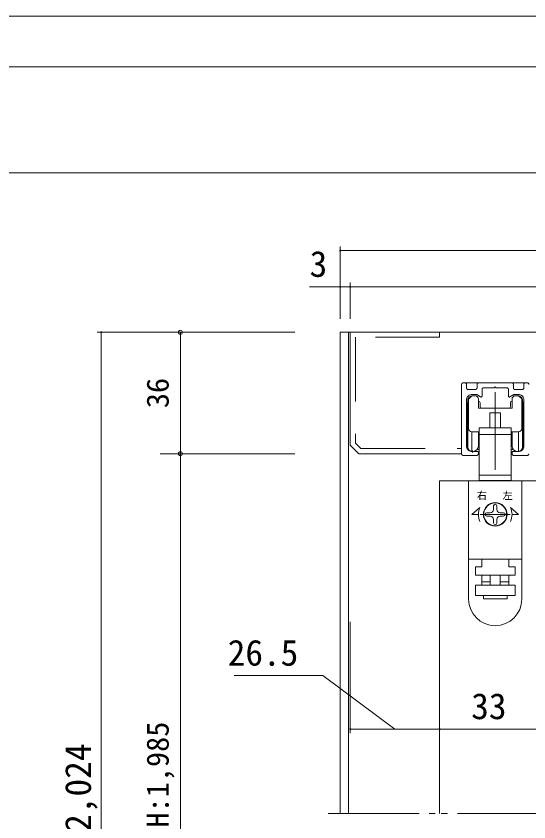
# Model space of a CAD drawing. Units: millimetres on the paper, enlarged 10 times, with parts at other scales. Extents: x -2000 to 2000, y -1385 to 1385.
# Drawn here: x -1407 to -900, y 589 to 1385 of the extents above; entities that cross this region are included whole.
import ezdxf
from ezdxf.enums import TextEntityAlignment as Align

# ---------------------------------------------------------------- set-up
doc = ezdxf.new("R2010")
doc.units = ezdxf.units.MM
doc.header["$LTSCALE"] = 10
doc.header["$PDMODE"] = 32
doc.header["$PDSIZE"] = 4
for name, pattern in [('DOUBLE_CHAIN2', [12.8, 9, -1, 0.6, -0.6, 0.6, -1]), ('USER2', [9.525, 6.35, -3.175]), ('USER3', [31.75, 15.875, -3.175, 3.175, -3.175, 3.175, -3.175]), ('USER4', [50.8, 31.75, -6.35, 6.35, -6.35])]:
    doc.linetypes.add(name, pattern=pattern)
for name, color, linetype, lineweight in [('1-0_H-SYM', 7, 'Continuous', 20), ('1-1_0', 7, 'Continuous', 20), ('2-0_18', 7, 'Continuous', 18), ('3-0', 7, 'Continuous', 20)]:
    doc.layers.add(name, color=color, linetype=linetype, lineweight=lineweight)
doc.styles.add('ＭＳ ゴシック', font='')
doc.styles.get('ＭＳ ゴシック').set_extended_font_data('MS Gothic')

msp = doc.modelspace()

# ---------------------------------------------------------------- linework, layer by layer
at = {"layer": '1-0_H-SYM'}
for p, q in [((-1950, 1335), (380, 1335)), ((-1950, 1230), (380, 1230))]:
    msp.add_line(p, q, dxfattribs=at)
at = {"layer": '1-1_0'}
for p, q in [((-1950, 1335), (380, 1335)), ((-1950, 1230), (380, 1230))]:
    msp.add_line(p, q, dxfattribs=at)
msp.add_lwpolyline([(-2000, -1385), (2000, -1385), (2000, 1385), (-2000, 1385)], close=True, dxfattribs=at)
at = {"layer": '2-0_18', "color": 4, "lineweight": 9}
for p, q in [((-1086.6, 1121.69), (-1086.6, 1157.44)), ((-1086.6, 1121.69), (-1086.6, 1157.44)), ((-1086.6, 1153.27), (-513.27, 1153.27)), ((-1086.6, 1085.94), (-1086.6, 1121.69)), ((-1076.6, 1085.94), (-1076.6, 1121.69)), ((-1076.6, 1085.94), (-1076.6, 1121.69)), ((-1076.6, 1117.52), (-523.27, 1117.52)), ((-1131.6, 1072.6), (-1327.18, 1072.6)), ((-1323.02, 1072.6), (-1323.02, 128.78)), ((-1264.67, 1072.6), (-1131.6, 1072.6)), ((-1244.67, 1072.6), (-1244.67, 952.6)), ((-1086.6, 1072.6), (-1086.6, 597.12)), ((-1264.67, 952.6), (-1131.6, 952.6)), ((-1244.67, 952.6), (-1244.67, 138.78)), ((-988.27, 800.75), (-988.27, 676.34)), ((-1076.6, 786.42), (-1076.6, 676.34)), ((-988.27, 762.06), (-988.27, 676.34)), ((-1103.91, 733.33), (-1191.63, 733.33)), ((-1032.43, 680.5), (-1103.91, 733.33)), ((-988.27, 680.5), (-1076.6, 680.5)), ((-988.27, 680.5), (-878.27, 680.5))]:
    msp.add_line(p, q, dxfattribs=at)
at = {"layer": '2-0_18', "lineweight": 20}
for p, q in [((-1086.6, 1072.6), (-1076.6, 1072.6)), ((-1078.27, 1072.6), (-1078.27, 597.12)), ((-966.6, 952.6), (-966.6, 1020.94)), ((-964.93, 1022.6), (-903.27, 1022.6)), ((-959.6, 1005.91), (-959.6, 977.6)), ((-956.76, 1009.45), (-959.11, 1007.09)), ((-955.58, 1009.94), (-953.27, 1009.94)), ((-949.93, 997.6), (-949.93, 1006.6)), ((-916.6, 1006.6), (-916.6, 997.6)), ((-913.27, 1009.94), (-910.96, 1009.94)), ((-909.78, 1009.45), (-907.42, 1007.09)), ((-906.93, 1005.91), (-906.93, 977.6)), ((-960.6, 1002.93), (-960.6, 958.27)), ((-916.6, 997.6), (-949.93, 997.6)), ((-948.27, 1002.93), (-948.27, 999.27)), ((-918.27, 1002.94), (-918.27, 999.27)), ((-905.94, 1002.94), (-905.94, 958.27)), ((-938.6, 992.94), (-938.6, 978.28)), ((-927.93, 992.94), (-938.6, 992.94)), ((-927.93, 978.28), (-927.93, 992.94)), ((-949.93, 974.27), (-956.27, 974.27)), ((-949.13, 971.6), (-917.41, 971.6)), ((-949.13, 971.6), (-949.13, 931.27)), ((-917.41, 971.6), (-917.41, 978.28)), ((-917.41, 931.27), (-917.41, 971.6)), ((-916.6, 974.27), (-910.27, 974.27)), ((-951.21, 956.6), (-949.13, 956.6)), ((-917.41, 956.6), (-915.33, 956.6)), ((-1068.27, 952.6), (-966.6, 952.6)), ((-988.27, 925.94), (-988.27, 597.12)), ((-878.27, 925.94), (-988.27, 925.94)), ((-949.13, 926.27), (-917.41, 926.27)), ((-946.58, 926.27), (-946.58, 925.94)), ((-919.91, 925.94), (-919.91, 926.27)), ((-917.41, 926.27), (-917.41, 931.27)), ((-959.6, 808.94), (-959.6, 848.27)), ((-906.93, 808.94), (-906.93, 848.27))]:
    msp.add_line(p, q, dxfattribs=at)
at = {"layer": '2-0_18', "color": 6, "linetype": 'USER3'}
for p, q in [((-964.93, 1022.6), (-963.27, 1022.6)), ((-961.6, 1020.94), (-961.6, 1017.6)), ((-951.27, 1017.6), (-951.27, 1020.94)), ((-915.27, 1020.94), (-915.27, 1017.6)), ((-904.93, 1017.6), (-904.93, 1020.94)), ((-903.27, 1022.6), (-901.6, 1022.6)), ((-959.93, 1015.94), (-952.93, 1015.94)), ((-946.27, 1009.59), (-946.27, 1016.6)), ((-920.27, 1016.6), (-920.27, 1009.59)), ((-913.6, 1015.94), (-906.6, 1015.94)), ((-961.6, 1005.94), (-961.6, 959.94)), ((-904.93, 959.94), (-904.93, 1005.94)), ((-951.6, 950.94), (-964.93, 950.94)), ((-956.6, 954.94), (-950.93, 954.94)), ((-949.93, 953.94), (-949.93, 952.6)), ((-916.6, 952.6), (-916.6, 953.94)), ((-915.6, 954.94), (-909.93, 954.94)), ((-901.6, 950.94), (-914.93, 950.94))]:
    msp.add_line(p, q, dxfattribs=at)
at = {"layer": '2-0_18', "color": 3, "linetype": 'USER4'}
msp.add_line((-933.27, 1013.34), (-933.27, 936.67), dxfattribs=at)
at = {"layer": '2-0_18'}
for p, q in [((-960.27, 958.94), (-960.27, 1005.6)), ((-906.27, 958.94), (-906.27, 1005.6)), ((-956.28, 954.94), (-956.27, 974.27)), ((-949.93, 959.94), (-949.93, 974.27)), ((-916.6, 959.94), (-916.6, 974.27)), ((-910.25, 954.94), (-910.27, 974.27)), ((-949.93, 970.6), (-949.13, 970.6)), ((-916.6, 970.6), (-917.41, 970.6)), ((-956.27, 954.94), (-954.93, 954.94)), ((-910.27, 954.94), (-911.6, 954.94)), ((-959.6, 925.94), (-959.6, 848.27)), ((-906.93, 925.94), (-959.6, 925.94)), ((-906.93, 925.94), (-906.93, 848.27)), ((-934.93, 900.94), (-934.93, 897.6)), ((-931.6, 897.6), (-931.6, 900.94)), ((-956.36, 892.6), (-948.39, 899.6)), ((-956.36, 892.6), (-949.93, 892.6)), ((-948.16, 892.6), (-918.38, 892.6)), ((-938.27, 894.27), (-941.6, 894.27)), ((-924.93, 894.27), (-928.27, 894.27)), ((-910.17, 892.6), (-918.14, 899.6)), ((-910.17, 892.6), (-916.6, 892.6)), ((-941.6, 890.94), (-938.27, 890.94)), ((-934.93, 887.6), (-934.93, 884.27)), ((-931.6, 884.27), (-931.6, 887.6)), ((-928.27, 890.94), (-924.93, 890.94)), ((-906.93, 848.27), (-959.6, 848.27)), ((-946.6, 840.94), (-946.6, 848.27)), ((-919.93, 848.27), (-919.93, 840.94)), ((-946.6, 840.94), (-952.93, 840.94)), ((-952.93, 840.94), (-952.93, 839.27)), ((-913.6, 840.94), (-919.93, 840.94)), ((-913.6, 839.27), (-913.6, 840.94)), ((-913.6, 839.27), (-913.6, 832.6)), ((-946.6, 825.94), (-946.6, 832.6)), ((-938.27, 832.6), (-938.27, 822.6)), ((-928.27, 832.6), (-928.27, 822.6)), ((-919.93, 832.6), (-919.93, 825.94)), ((-952.93, 812.6), (-952.93, 822.6)), ((-952.93, 822.6), (-913.6, 822.6)), ((-946.6, 825.94), (-938.27, 825.94)), ((-946.6, 822.6), (-946.6, 825.94)), ((-944.93, 812.6), (-944.93, 809.27))]:
    msp.add_line(p, q, dxfattribs=at)
at = {"layer": '2-0_18', "linetype": 'USER2', "lineweight": 20}
msp.add_line((-1066.2, 957.6), (-966.6, 957.6), dxfattribs=at)
at = {"layer": '2-0_18', "color": 2}
msp.add_line((-955.61, 955.74), (-955.61, 953.8), dxfattribs=at)
at = {"layer": '2-0_18', "color": 4, "lineweight": 9}
msp.add_lwpolyline([(-1076.6, 1117.52), (-1086.6, 1117.52), (-1116.88, 1117.52)], dxfattribs=at)
at = {"layer": '2-0_18', "lineweight": 20}
for points in [[(-523.27, 960.94), (-523.27, 1072.6), (-1076.6, 1072.6), (-1076.6, 960.94), (-1068.27, 952.6)], [(-949.13, 971.6), (-949.13, 978.28), (-917.41, 978.28)], [(-949.13, 926.27), (-949.13, 931.27), (-917.41, 931.27)]]:
    msp.add_lwpolyline(points, dxfattribs=at)
at = {"layer": '2-0_18', "linetype": 'USER2', "lineweight": 20}
msp.add_lwpolyline([(-988.27, 1072.6), (-988.27, 1067.6), (-1071.6, 1067.6), (-1071.6, 963.01), (-1066.2, 957.6)], dxfattribs=at)
at = {"layer": '2-0_18', "color": 6, "linetype": 'USER3'}
for points in [[(-949.6, 1022.6), (-933.27, 1022.6), (-916.93, 1022.6)], [(-945.27, 1017.6), (-934.27, 1017.6), (-933.27, 1018.6), (-932.27, 1017.6), (-921.27, 1017.6)], [(-947.77, 1008.72), (-951.6, 1010.94), (-956.6, 1010.94)], [(-909.93, 1010.94), (-914.93, 1010.94), (-918.77, 1008.72)]]:
    msp.add_lwpolyline(points, dxfattribs=at)
at = {"layer": '2-0_18'}
for points in [[(-913.6, 832.6), (-952.93, 832.6), (-952.93, 839.27)], [(-913.6, 822.6), (-913.6, 812.6), (-952.93, 812.6)], [(-928.27, 825.94), (-919.93, 825.94), (-919.93, 822.6)], [(-921.6, 812.6), (-921.6, 809.27), (-944.93, 809.27)]]:
    msp.add_lwpolyline(points, dxfattribs=at)
for radius in [11.67, 11.33]:
    msp.add_circle((-933.27, 892.6), radius, dxfattribs=at)
at = {"layer": '2-0_18', "color": 4, "lineweight": 9}
for centre, start, end in [((-1086.6, 1153.27), 0, 180), ((-1086.6, 1153.27), 0, 180), ((-1086.6, 1153.27), 180, 0), ((-1086.6, 1153.27), 180, 0), ((-1086.6, 1117.52), 0, 180), ((-1086.6, 1117.52), 180, 0), ((-1076.6, 1117.52), 0, 180), ((-1076.6, 1117.52), 0, 180), ((-1076.6, 1117.52), 180, 0), ((-1076.6, 1117.52), 180, 0), ((-1323.02, 1072.6), 90, 270), ((-1323.02, 1072.6), 270, 90), ((-1076.6, 680.5), 0, 180), ((-1076.6, 680.5), 180, 0), ((-988.27, 680.5), 0, 180), ((-988.27, 680.5), 0, 180), ((-988.27, 680.5), 180, 0), ((-988.27, 680.5), 180, 0)]:
    msp.add_arc(centre, 0.521, start, end, dxfattribs=at)
at = {"layer": '2-0_18', "color": 6, "linetype": 'USER3'}
for centre, radius, start, end in [((-964.93, 1020.94), 1.67, 90, 180), ((-963.27, 1020.94), 1.67, 360, 90), ((-949.6, 1020.94), 1.67, 90, 180), ((-916.93, 1020.94), 1.67, 360, 90), ((-903.27, 1020.94), 1.67, 90, 180), ((-901.6, 1020.94), 1.67, 360, 90), ((-959.93, 1017.6), 1.67, 180, 270), ((-952.93, 1017.6), 1.67, 270, 0), ((-945.27, 1016.6), 1, 90, 180), ((-921.27, 1016.6), 1, 0, 90), ((-913.6, 1017.6), 1.67, 180, 270), ((-906.6, 1017.6), 1.67, 270, 0), ((-956.6, 1005.94), 5, 90, 180), ((-947.27, 1009.59), 1, 240, 0), ((-919.27, 1009.59), 1, 180, 300), ((-909.93, 1005.94), 5, 0, 90), ((-956.6, 959.94), 5, 180, 270), ((-909.93, 959.94), 5, 270, 0), ((-964.93, 952.6), 1.67, 180, 270), ((-951.6, 952.6), 1.67, 270, 0), ((-950.93, 953.94), 1, 360, 90), ((-915.6, 953.94), 1, 90, 180), ((-914.93, 952.6), 1.67, 180, 270), ((-901.6, 952.6), 1.67, 270, 0)]:
    msp.add_arc(centre, radius, start, end, dxfattribs=at)
at = {"layer": '2-0_18', "lineweight": 20}
for centre, radius, start, end in [((-958.93, 1002.93), 1.67, 143.10953, 180), ((-957.93, 1005.91), 1.67, 135, 180), ((-955.58, 1008.27), 1.67, 90, 135), ((-953.27, 1006.6), 3.33, 360, 90), ((-949.94, 1002.93), 1.67, 360, 90), ((-916.6, 1002.94), 1.67, 90, 180), ((-913.27, 1006.6), 3.33, 90, 180), ((-910.96, 1008.27), 1.67, 45, 90), ((-908.6, 1005.91), 1.67, 0, 45), ((-907.6, 1002.94), 1.67, 0, 36.78801), ((-946.6, 999.27), 1.67, 180, 270), ((-919.93, 999.27), 1.67, 270, 0), ((-956.27, 977.6), 3.33, 180, 270), ((-949.93, 970.94), 3.33, 75.95044, 90), ((-916.6, 970.94), 3.33, 90, 104.0179), ((-910.27, 977.6), 3.33, 270, 360), ((-958.93, 958.27), 1.67, 180, 245.90184), ((-907.6, 958.27), 1.67, 294.19339, 360), ((-933.27, 808.94), 26.33, 180, 0)]:
    msp.add_arc(centre, radius, start, end, dxfattribs=at)
at = {"layer": '2-0_18'}
for centre, radius, start, end in [((-956.27, 1005.6), 4, 94.64843, 180), ((-910.27, 1005.6), 4, 0, 85.35157), ((-956.27, 958.94), 4, 180, 270), ((-954.93, 959.94), 5, 270, 0), ((-911.6, 959.94), 5, 180, 270), ((-910.27, 958.94), 4, 270, 0), ((-933.27, 900.94), 1.67, 90, 180), ((-933.27, 900.94), 1.67, 0, 90), ((-933.27, 892.6), 16.67, 155.16542, 204.83459), ((-941.6, 892.6), 1.67, 90, 180), ((-941.6, 892.6), 1.67, 180, 270), ((-938.27, 897.6), 3.33, 270, 0), ((-928.27, 897.6), 3.33, 180, 270), ((-924.93, 892.6), 1.67, 0, 90), ((-924.93, 892.6), 1.67, 270, 0), ((-933.27, 892.6), 16.67, 335.16541, 24.83458), ((-938.27, 887.6), 3.33, 0, 90), ((-933.27, 884.27), 1.67, 180, 270), ((-933.27, 884.27), 1.67, 270, 0), ((-928.27, 887.6), 3.33, 90, 180)]:
    msp.add_arc(centre, radius, start, end, dxfattribs=at)
at = {"layer": '2-0_18', "color": 4}
for p in [(-1244.67, 1072.6), (-1244.67, 952.6)]:
    msp.add_point(p, dxfattribs=at)
at = {"layer": '3-0', "linetype": 'DOUBLE_CHAIN2'}
msp.add_line((-496.6, 597.12), (-1103.27, 597.12), dxfattribs=at)

# ---------------------------------------------------------------- texts
at = {"layer": '2-0_18', "style": 'ＭＳ ゴシック'}
for s, height, p in [('3', 25.66, (-1116.88, 1119.6)), ('右', 7.33, (-951.5, 905.47)), ('左', 7.33, (-925.91, 905.27)), ('26.5', 25.66, (-1197.88, 735.41)), ('33', 25.66, (-956.99, 682.59))]:
    msp.add_text(s, height=height, dxfattribs=at).set_placement(p, align=Align.BOTTOM_LEFT)
for s, height, p in [('36', 21.99, (-1249.67, 997.6)), ('枠内IH:1,985', 21.99, (-1249.67, 508.19)), ('枠外H:2,024', 25.66, (-1325.52, 474.03))]:
    msp.add_text(s, height=height, rotation=90, dxfattribs=at).set_placement(p, align=Align.BOTTOM_LEFT)

doc.saveas('drawing.dxf')
